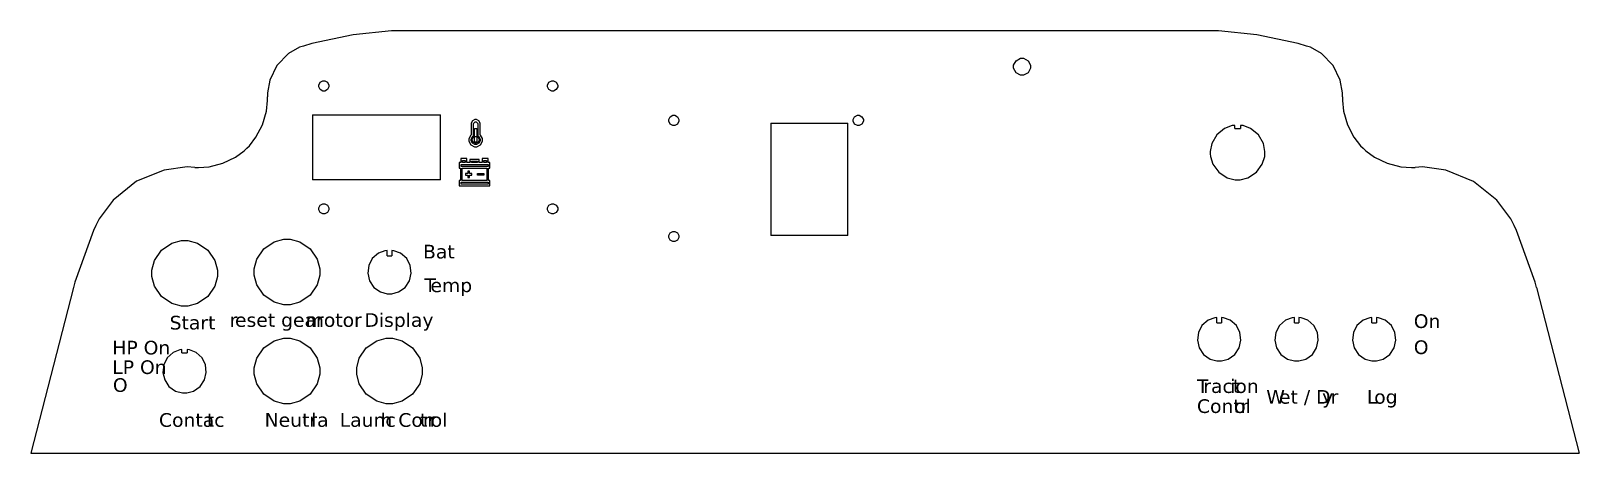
# Model space of a CAD drawing. Extents: x 0.88 to 5.61, y 1.75 to 3.03.
import ezdxf

# ---------------------------------------------------------------- set-up
doc = ezdxf.new("R2010")
doc.units = 0
doc.layers.get('0').update_dxf_attribs({"linetype": 'CONTINUOUS'})
doc.styles.add('DEJAVUSANS', font='DEJAVUSANS')

msp = doc.modelspace()

# ---------------------------------------------------------------- linework, layer by layer
at = {"color": 1}
for points in [[(2.02154, 3.03386), (1.98275, 3.03386), (1.86649, 3.02225), (1.73969, 2.99533), (1.7149, 2.98768)], [(4.46756, 3.03386), (2.02154, 3.03386)], [(4.77419, 2.98768), (4.74935, 2.99533), (4.62256, 3.02225), (4.50629, 3.03386), (4.46756, 3.03386)], [(1.7149, 2.98768), (1.70275, 2.984), (1.66883, 2.96468), (1.63357, 2.92899), (1.61139, 2.8839), (1.60428, 2.84554), (1.60476, 2.83285)], [(4.88433, 2.83285), (4.88476, 2.84554), (4.87765, 2.8839), (4.85547, 2.92899), (4.82021, 2.96468), (4.78629, 2.984), (4.77419, 2.98768)], [(1.38319, 2.61762), (1.39399, 2.61697), (1.42681, 2.61947), (1.46864, 2.6301), (1.50737, 2.64914), (1.5339, 2.66857), (1.54172, 2.67611), (1.54949, 2.68371), (1.56967, 2.70964), (1.58985, 2.74783), (1.60167, 2.78933), (1.60514, 2.82206), (1.60476, 2.83285)], [(4.88433, 2.83285), (4.88396, 2.82206), (4.88737, 2.78933), (4.89925, 2.74783), (4.91938, 2.70964), (4.93956, 2.68371), (4.94738, 2.67611), (4.95514, 2.66857), (4.98167, 2.64914), (5.0204, 2.6301), (5.06222, 2.61947), (5.095, 2.61697), (5.10585, 2.61762)], [(1.74169, 2.77767), (1.74169, 2.57975)], [(1.74169, 2.77767), (2.13232, 2.77767)], [(2.13232, 2.57975), (2.13232, 2.77767)], [(3.14035, 2.75261), (3.14035, 2.40989)], [(3.14035, 2.75261), (3.37472, 2.75261)], [(3.37472, 2.40989), (3.37472, 2.75261)], [(4.55539, 2.74599), (4.54758, 2.74517), (4.52485, 2.7366), (4.50082, 2.71718), (4.48546, 2.69032), (4.48063, 2.6665), (4.48107, 2.65869), (4.48144, 2.65088), (4.48876, 2.62771), (4.50689, 2.60265), (4.53288, 2.58589), (4.55643, 2.57975), (4.56429, 2.57975), (4.5721, 2.57975), (4.5956, 2.58589), (4.62158, 2.60265), (4.63971, 2.62771), (4.64703, 2.65088), (4.64746, 2.65869), (4.64785, 2.6665), (4.64301, 2.69032), (4.62771, 2.71718), (4.60363, 2.7366), (4.58089, 2.74517), (4.57314, 2.74599)], [(4.55544, 2.736), (4.55544, 2.74599)], [(4.57314, 2.74599), (4.57314, 2.736)], [(4.55544, 2.736), (4.57314, 2.736)], [(1.38319, 2.61762), (1.36008, 2.61914), (1.28993, 2.6096), (1.20492, 2.57525), (1.13352, 2.51774), (1.09104, 2.46104), (1.08111, 2.44015)], [(5.40799, 2.44015), (5.398, 2.46104), (5.35553, 2.51774), (5.28413, 2.57519), (5.19911, 2.6096), (5.1289, 2.61908), (5.10585, 2.61762)], [(2.13232, 2.57975), (1.74169, 2.57975)], [(1.08111, 2.44015), (1.07384, 2.42503), (1.01671, 2.26725), (1.01253, 2.25092)], [(3.37472, 2.40989), (3.14035, 2.40989)], [(5.47657, 2.25092), (5.47239, 2.26725), (5.41521, 2.42503), (5.40799, 2.44015)], [(1.97011, 2.36431), (1.96322, 2.36361), (1.94303, 2.35622), (1.92421, 2.34011), (1.91351, 2.31885), (1.91081, 2.29514), (1.9159, 2.27186), (1.92876, 2.25179), (1.94911, 2.23774), (1.96994, 2.23236), (1.97689, 2.23236), (1.98378, 2.23236), (2.00461, 2.23774), (2.02496, 2.25179), (2.03782, 2.27186), (2.04292, 2.29514), (2.04021, 2.31885), (2.02951, 2.34011), (2.01069, 2.35622), (1.9905, 2.36361), (1.98367, 2.36431)], [(1.97011, 2.34799), (1.97011, 2.36431)], [(1.98367, 2.36431), (1.98367, 2.34799)], [(1.97011, 2.34799), (1.98367, 2.34799)], [(1.01253, 2.25092), (0.88314, 1.74642)], [(5.47657, 2.25092), (5.60596, 1.74642)], [(4.50125, 2.15961), (4.49436, 2.1589), (4.47418, 2.15153), (4.45535, 2.13542), (4.44467, 2.11415), (4.44194, 2.09044), (4.44706, 2.06717), (4.4599, 2.0471), (4.48025, 2.03304), (4.50108, 2.02767), (4.50803, 2.02767), (4.51492, 2.02767), (4.53575, 2.03304), (4.5561, 2.0471), (4.56896, 2.06717), (4.57406, 2.09044), (4.57135, 2.11415), (4.56065, 2.13542), (4.54183, 2.15153), (4.52165, 2.1589), (4.51481, 2.15961)], [(4.50125, 2.14333), (4.50125, 2.15961)], [(4.50125, 2.14333), (4.51481, 2.14333)], [(4.51481, 2.15961), (4.51481, 2.14333)], [(4.73768, 2.15961), (4.73079, 2.1589), (4.71061, 2.15153), (4.69179, 2.13542), (4.6811, 2.11415), (4.67839, 2.09044), (4.68349, 2.06717), (4.69635, 2.0471), (4.71669, 2.03304), (4.73753, 2.02767), (4.74447, 2.02767), (4.75136, 2.02767), (4.77219, 2.03304), (4.79258, 2.0471), (4.80539, 2.06717), (4.81049, 2.09044), (4.80778, 2.11415), (4.7971, 2.13542), (4.77826, 2.15153), (4.75808, 2.1589), (4.75125, 2.15961)], [(4.73768, 2.14333), (4.73768, 2.15961)], [(4.73768, 2.14333), (4.75125, 2.14333)], [(4.75125, 2.15961), (4.75125, 2.14333)], [(4.97418, 2.15961), (4.96729, 2.1589), (4.9471, 2.15153), (4.92828, 2.13542), (4.91758, 2.11415), (4.91488, 2.09044), (4.91997, 2.06717), (4.93278, 2.0471), (4.95318, 2.03304), (4.97401, 2.02767), (4.98096, 2.02767), (4.98785, 2.02767), (5.00868, 2.03304), (5.02903, 2.0471), (5.04189, 2.06717), (5.04699, 2.09044), (5.04428, 2.11415), (5.03358, 2.13542), (5.01476, 2.15153), (4.99457, 2.1589), (4.98768, 2.15961)], [(4.97418, 2.14333), (4.97418, 2.15961)], [(4.97418, 2.14333), (4.98768, 2.14333)], [(4.98768, 2.15961), (4.98768, 2.14333)], [(1.3437, 2.06207), (1.33686, 2.06125), (1.317, 2.0535), (1.29861, 2.03717), (1.28825, 2.0159), (1.28586, 1.99235), (1.29118, 1.96929), (1.30404, 1.94943), (1.32433, 1.93554), (1.345, 1.93028), (1.35189, 1.93028), (1.35872, 1.93028), (1.37939, 1.93554), (1.39968, 1.94943), (1.41254, 1.96929), (1.41792, 1.99235), (1.41547, 2.0159), (1.40511, 2.03717), (1.38672, 2.0535), (1.36686, 2.06125), (1.36008, 2.06207)], [(1.3437, 2.05203), (1.3437, 2.06207)], [(1.3437, 2.05203), (1.36008, 2.05203)], [(1.36008, 2.06207), (1.36008, 2.05203)], [(0.88314, 1.74642), (5.60596, 1.74642)]]:
    msp.add_lwpolyline(points, dxfattribs=at)
for points in [[(3.93289, 2.92458), (3.93289, 2.92003), (3.92524, 2.90619), (3.9114, 2.89854), (3.90685, 2.89854), (3.90224, 2.89854), (3.8884, 2.90619), (3.88081, 2.92003), (3.88081, 2.92458), (3.88081, 2.92919), (3.8884, 2.94303), (3.90224, 2.95063), (3.90685, 2.95063), (3.9114, 2.95063), (3.92524, 2.94303), (3.93289, 2.92919), (3.93289, 2.92458)], [(1.79221, 2.86621), (1.79221, 2.8635), (1.7876, 2.85519), (1.77929, 2.85058), (1.77658, 2.85058), (1.77382, 2.85058), (1.76551, 2.85519), (1.76096, 2.8635), (1.76096, 2.86621), (1.76096, 2.86897), (1.76551, 2.87728), (1.77382, 2.88183), (1.77658, 2.88183), (1.77929, 2.88183), (1.7876, 2.87728), (1.79221, 2.86897), (1.79221, 2.86621)], [(2.49013, 2.86621), (2.49013, 2.8635), (2.48551, 2.85519), (2.47721, 2.85058), (2.4745, 2.85058), (2.47174, 2.85058), (2.46343, 2.85519), (2.45888, 2.8635), (2.45888, 2.86621), (2.45888, 2.86897), (2.46343, 2.87728), (2.47174, 2.88183), (2.4745, 2.88183), (2.47721, 2.88183), (2.48551, 2.87728), (2.49013, 2.86897), (2.49013, 2.86621)], [(2.86014, 2.76096), (2.86014, 2.75825), (2.85553, 2.74994), (2.84722, 2.74533), (2.84451, 2.74533), (2.84174, 2.74533), (2.83344, 2.74994), (2.82889, 2.75825), (2.82889, 2.76096), (2.82889, 2.76372), (2.83344, 2.77203), (2.84174, 2.77658), (2.84451, 2.77658), (2.84722, 2.77658), (2.85553, 2.77203), (2.86014, 2.76372), (2.86014, 2.76096)], [(3.42264, 2.76096), (3.42264, 2.75825), (3.41803, 2.74994), (3.40972, 2.74533), (3.40701, 2.74533), (3.40424, 2.74533), (3.39594, 2.74994), (3.39139, 2.75825), (3.39139, 2.76096), (3.39139, 2.76372), (3.39594, 2.77203), (3.40424, 2.77658), (3.40701, 2.77658), (3.40972, 2.77658), (3.41803, 2.77203), (3.42264, 2.76372), (3.42264, 2.76096)], [(1.79221, 2.49121), (1.79221, 2.4885), (1.7876, 2.48019), (1.77929, 2.47558), (1.77658, 2.47558), (1.77382, 2.47558), (1.76551, 2.48019), (1.76096, 2.4885), (1.76096, 2.49121), (1.76096, 2.49397), (1.76551, 2.50228), (1.77382, 2.50683), (1.77658, 2.50683), (1.77929, 2.50683), (1.7876, 2.50228), (1.79221, 2.49397), (1.79221, 2.49121)], [(2.49013, 2.49121), (2.49013, 2.4885), (2.48551, 2.48019), (2.47721, 2.47558), (2.4745, 2.47558), (2.47174, 2.47558), (2.46343, 2.48019), (2.45888, 2.4885), (2.45888, 2.49121), (2.45888, 2.49397), (2.46343, 2.50228), (2.47174, 2.50683), (2.4745, 2.50683), (2.47721, 2.50683), (2.48551, 2.50228), (2.49013, 2.49397), (2.49013, 2.49121)], [(2.86014, 2.40679), (2.86014, 2.40408), (2.85553, 2.39578), (2.84722, 2.39117), (2.84451, 2.39117), (2.84174, 2.39117), (2.83344, 2.39578), (2.82889, 2.40408), (2.82889, 2.40679), (2.82889, 2.40956), (2.83344, 2.41786), (2.84174, 2.42242), (2.84451, 2.42242), (2.84722, 2.42242), (2.85553, 2.41786), (2.86014, 2.40956), (2.86014, 2.40679)], [(1.45188, 2.29432), (1.45188, 2.28461), (1.44401, 2.25543), (1.42258, 2.22364), (1.39079, 2.20221), (1.3616, 2.19433), (1.35189, 2.19433), (1.34212, 2.19433), (1.31293, 2.20221), (1.28114, 2.22364), (1.25971, 2.25543), (1.2519, 2.28461), (1.2519, 2.29432), (1.2519, 2.3041), (1.25971, 2.33328), (1.28114, 2.36507), (1.31293, 2.38656), (1.34212, 2.39438), (1.35189, 2.39438), (1.3616, 2.39438), (1.39079, 2.38656), (1.42258, 2.36507), (1.44401, 2.33328), (1.45188, 2.3041), (1.45188, 2.29432)], [(1.76438, 2.2985), (1.76438, 2.28879), (1.75651, 2.2596), (1.73508, 2.22781), (1.70329, 2.20637), (1.6741, 2.19851), (1.66439, 2.19851), (1.65463, 2.19851), (1.62543, 2.20637), (1.59364, 2.22781), (1.57221, 2.2596), (1.5644, 2.28879), (1.5644, 2.2985), (1.5644, 2.30826), (1.57221, 2.33746), (1.59364, 2.36925), (1.62543, 2.39074), (1.65463, 2.39854), (1.66439, 2.39854), (1.6741, 2.39854), (1.70329, 2.39074), (1.73508, 2.36925), (1.75651, 2.33746), (1.76438, 2.30826), (1.76438, 2.2985)], [(1.76438, 1.99642), (1.76438, 1.98671), (1.75651, 1.95751), (1.73508, 1.92572), (1.70329, 1.90429), (1.6741, 1.89643), (1.66439, 1.89643), (1.65463, 1.89643), (1.62543, 1.90429), (1.59364, 1.92572), (1.57221, 1.95751), (1.5644, 1.98671), (1.5644, 1.99642), (1.5644, 2.00618), (1.57221, 2.03537), (1.59364, 2.06717), (1.62543, 2.08865), (1.65463, 2.09646), (1.66439, 2.09646), (1.6741, 2.09646), (1.70329, 2.08865), (1.73508, 2.06717), (1.75651, 2.03537), (1.76438, 2.00618), (1.76438, 1.99642)], [(2.07688, 1.99642), (2.07688, 1.98671), (2.06901, 1.95751), (2.04758, 1.92572), (2.01579, 1.90429), (1.9866, 1.89643), (1.97689, 1.89643), (1.96712, 1.89643), (1.93793, 1.90429), (1.90614, 1.92572), (1.88471, 1.95751), (1.8769, 1.98671), (1.8769, 1.99642), (1.8769, 2.00618), (1.88471, 2.03537), (1.90614, 2.06717), (1.93793, 2.08865), (1.96712, 2.09646), (1.97689, 2.09646), (1.9866, 2.09646), (2.01579, 2.08865), (2.04758, 2.06717), (2.06901, 2.03537), (2.07688, 2.00618), (2.07688, 1.99642)]]:
    msp.add_lwpolyline(points, close=True, dxfattribs=at)
at = {"color": 0}
for points in [[(2.25375, 2.71718), (2.25375, 2.75022), (2.25375, 2.75271), (2.24963, 2.7601), (2.24229, 2.76411), (2.23986, 2.76411), (2.23736, 2.76411), (2.22999, 2.7601), (2.22597, 2.75271), (2.22597, 2.75022), (2.22597, 2.71718), (2.22487, 2.71625), (2.21903, 2.70529), (2.21903, 2.70161), (2.21903, 2.69797), (2.2251, 2.6869), (2.23617, 2.68078), (2.23986, 2.68078), (2.24349, 2.68078), (2.25456, 2.6869), (2.26069, 2.69797), (2.26069, 2.70161), (2.26069, 2.70551), (2.25478, 2.71625), (2.25375, 2.71718)], [(2.23986, 2.68772), (2.23736, 2.68772), (2.22999, 2.69185), (2.22597, 2.69917), (2.22597, 2.70161), (2.22597, 2.70421), (2.22982, 2.71132), (2.23058, 2.71197), (2.23292, 2.71403), (2.23292, 2.75022), (2.23292, 2.75196), (2.23813, 2.75717), (2.23986, 2.75717), (2.2416, 2.75717), (2.24681, 2.75196), (2.24681, 2.75022), (2.24681, 2.71403), (2.24908, 2.71197), (2.24978, 2.71132), (2.25375, 2.70404), (2.25375, 2.70161), (2.25375, 2.69917), (2.24963, 2.69185), (2.24229, 2.68772), (2.23986, 2.68772)], [(2.25028, 2.70161), (2.25028, 2.69982), (2.24718, 2.69428), (2.24164, 2.69119), (2.23986, 2.69119), (2.23801, 2.69119), (2.23247, 2.69428), (2.22944, 2.69982), (2.22944, 2.70161), (2.22944, 2.70344), (2.23247, 2.70899), (2.23801, 2.71203), (2.23986, 2.71203), (2.24164, 2.71203), (2.24718, 2.70899), (2.25028, 2.70344), (2.25028, 2.70161)], [(2.23639, 2.73633), (2.24333, 2.73633), (2.24333, 2.69467), (2.23639, 2.69467), (2.23639, 2.73633)], [(2.28315, 2.61546), (2.28315, 2.63217), (2.27843, 2.63217), (2.27843, 2.64453), (2.2596, 2.64453), (2.2596, 2.63217), (2.25088, 2.63217), (2.25092, 2.64193), (2.22217, 2.64208), (2.22206, 2.63217), (2.21338, 2.63217), (2.21338, 2.64453), (2.1945, 2.64453), (2.1945, 2.63217), (2.18983, 2.63217), (2.18983, 2.61546), (2.19314, 2.61546), (2.19314, 2.5779), (2.18983, 2.5779), (2.18983, 2.56119), (2.28315, 2.56119), (2.28315, 2.5779), (2.27946, 2.5779), (2.27946, 2.61546), (2.28315, 2.61546)], [(2.19532, 2.62679), (2.27767, 2.62679), (2.27767, 2.62076), (2.19532, 2.62076), (2.19532, 2.62679)], [(2.19857, 2.5779), (2.19857, 2.61529), (2.27403, 2.61529), (2.27403, 2.5779), (2.19857, 2.5779)], [(2.19997, 2.63917), (2.2079, 2.63917), (2.2079, 2.63217), (2.19997, 2.63217), (2.19997, 2.63917)], [(2.22108, 2.60601), (2.2156, 2.60601), (2.2156, 2.59928), (2.20871, 2.59928), (2.20871, 2.59392), (2.2156, 2.59392), (2.2156, 2.58718), (2.22108, 2.58718), (2.22108, 2.59392), (2.22797, 2.59392), (2.22797, 2.59928), (2.22108, 2.59928), (2.22108, 2.60601)], [(2.2276, 2.63672), (2.24544, 2.63661), (2.24539, 2.63217), (2.22754, 2.63217), (2.2276, 2.63672)], [(2.24496, 2.59928), (2.26426, 2.59928), (2.26426, 2.59392), (2.24496, 2.59392), (2.24496, 2.59928)], [(2.26508, 2.63917), (2.273, 2.63917), (2.273, 2.63217), (2.26508, 2.63217), (2.26508, 2.63917)], [(2.27767, 2.56651), (2.19532, 2.56651), (2.19532, 2.57254), (2.27767, 2.57254), (2.27767, 2.56651)]]:
    msp.add_lwpolyline(points, close=True, dxfattribs=at)

# ---------------------------------------------------------------- texts
at = {"color": 0, "style": 'DEJAVUSANS'}
for s, height, p in [('Bat', 0.041667, (2.07925, 2.3399)), ('T', 0.04167, (2.08346, 2.23725)), ('emp', 0.041667, (2.10186, 2.23725)), ('Display', 0.041667, (1.90047, 2.13133)), ('Start', 0.041667, (1.30629, 2.12325)), ('r', 0.04167, (1.4894, 2.13133)), ('eset gear', 0.041667, (1.50561, 2.13133)), (' motor', 0.041667, (1.70285, 2.13133)), ('On', 0.041667, (5.10183, 2.12786)), ('HP On', 0.041667, (1.13133, 2.04708)), ('O', 0.04167, (5.10183, 2.04844)), ('LP On', 0.041667, (1.13133, 1.98756)), ('O', 0.04167, (1.13308, 1.933)), ('T', 0.04167, (4.44036, 1.92967)), ('ract', 0.041667, (4.45972, 1.92967)), ('ion  ', 0.041667, (4.54167, 1.92967)), ('W', 0.04167, (4.65188, 1.89696)), ('et / Dr', 0.041667, (4.6906, 1.89696)), ('L', 0.04167, (4.95867, 1.89696)), ('Contr', 0.041667, (4.44036, 1.86865)), ('ol', 0.041667, (4.55389, 1.86865)), ('y', 0.04167, (4.82228, 1.89696)), ('og', 0.041667, (4.98108, 1.89696)), ('Contac', 0.041667, (1.27376, 1.82637)), ('t', 0.04167, (1.4195, 1.82637)), ('Neutra', 0.041667, (1.59608, 1.82637)), ('l', 0.04167, (1.73825, 1.82637)), ('Launc', 0.041667, (1.82506, 1.82637)), ('h Con', 0.041667, (1.94947, 1.82637)), ('tr', 0.041667, (2.0701, 1.82637)), ('ol', 0.041667, (2.10268, 1.82637))]:
    msp.add_text(s, height=height, dxfattribs=at).set_placement(p)

doc.saveas('drawing.dxf')
